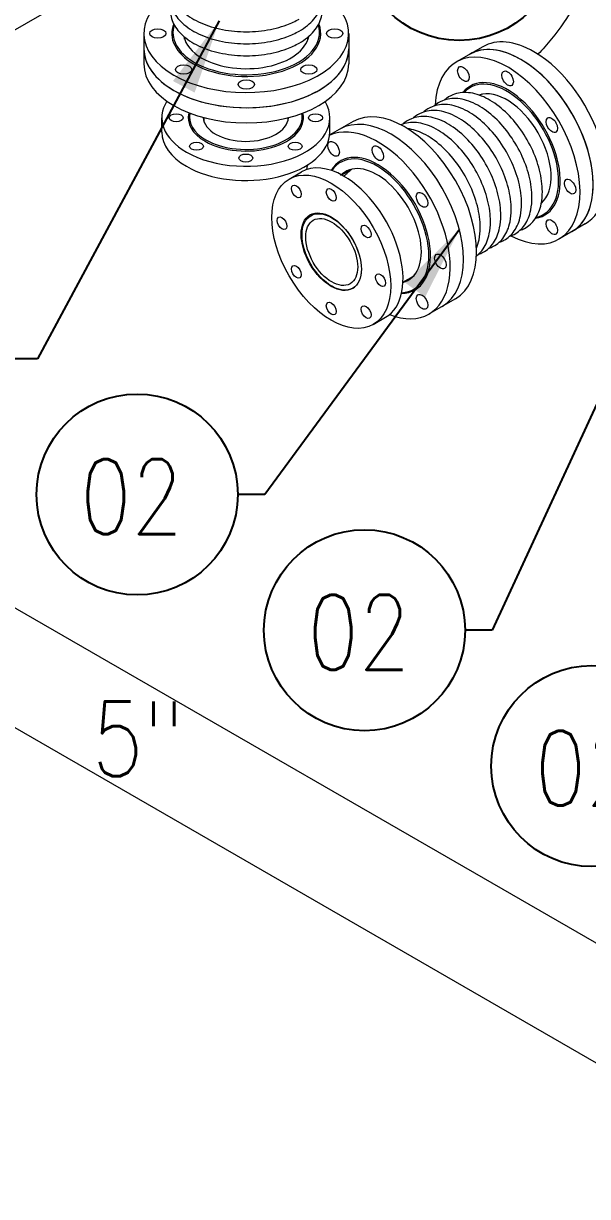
# Model space of a CAD drawing. Header units: millimetres. Extents: x -312439 to 477422, y -331570 to 212570.
# Drawn here: x 341824 to 342765, y 138150 to 140110 of the extents above; entities that cross this region are included whole.
import ezdxf

# ---------------------------------------------------------------- set-up
doc = ezdxf.new("R2010")
doc.units = ezdxf.units.MM
doc.layers.add('ARCONDTEXTO', color=4, linetype='Continuous')
doc.layers.add('TEXTO FORMATO', color=4, linetype='Continuous')
doc.styles.add('ROMAND', font='ROMAND.SHX')
doc.styles.add('ROMANS', font='romans.shx', dxfattribs={"height": 187.5})
doc.dimstyles.new('1-50 (MILIMETRO)', dxfattribs={"dimscale": 0, "dimtxt": 125, "dimasz": 125, "dimexe": 100, "dimexo": 100, "dimgap": 50, "dimtad": 0, "dimdec": 0, "dimzin": 0, "dimdsep": 46, "dimtxsty": 'ROMAND', "dimcen": -390, "dimclrd": 1, "dimclre": 1, "dimclrt": 3, "dimadec": 0, "dimazin": 0, "dimtfac": 1, "dimtdec": 0, "dimtix": 1, "dimtmove": 2, "dimatfit": 2, "dimfxl": 1, "dimtvp": 1, "dimtolj": 1, "dimtzin": 0, "dimarcsym": 0})

msp = doc.modelspace()

# ---------------------------------------------------------------- linework, layer by layer
at = {"color": 5, "linetype": 'Continuous', "lineweight": 0, "extrusion": (4.44089e-16, 0.816497, 0.57735)}
for p, q in [((341700.251, 140035.952), (342051.794, 140238.916)), ((341209.323, 139479.928), (347825.272, 135660.208)), ((341122.794, 139330.057), (347738.744, 135510.337))]:
    msp.add_line(p, q, dxfattribs=at)
at = {"color": 4, "linetype": 'Continuous', "lineweight": 0, "extrusion": (4.44089e-16, 0.816497, 0.57735)}
for p, q in [((342024.873, 140092.864), (342024.873, 140042.064)), ((342092.847, 140083.189), (342092.847, 140086.939)), ((342298.604, 140083.189), (342298.604, 140086.939)), ((342366.577, 140092.864), (342366.577, 140042.064)), ((342590.294, 140070.701), (342546.3, 140045.301)), ((342588.665, 139991.272), (342585.418, 139989.397)), ((342054.756, 139928.189), (342054.756, 139951.989)), ((342125.731, 139944.473), (342125.731, 139952.081)), ((342265.719, 139949.793), (342265.719, 139952.081)), ((342373.787, 139945.701), (342334.965, 139923.287)), ((342335.222, 139928.189), (342335.222, 139951.989)), ((342267.377, 139849.76), (342287.988, 139861.66)), ((342354.886, 139856.512), (342371.57, 139866.144)), ((342691.544, 139813.081), (342688.297, 139811.207)), ((342303.233, 139788.506), (342310.76, 139792.852)), ((342761.146, 139774.777), (342717.152, 139749.377)), ((342457.151, 139677.542), (342474.632, 139687.635)), ((342373.227, 139667.273), (342376.146, 139668.958)), ((342544.639, 139649.777), (342500.645, 139624.377)), ((342407.61, 139606.869), (342428.222, 139618.769))]:
    msp.add_line(p, q, dxfattribs=at)
at = {"color": 4, "linetype": 'Continuous', "lineweight": 0}
for centre, major_axis, start_param, end_param in [((342195.725, 140092.864), (-170.852, 0), 5.54247328, 7.06858347), ((342195.725, 140092.864), (-170.852, 0), 0.78539816, 3.88230468), ((342195.725, 140092.864), (-124.312, 0), 6.0571064, 7.06858347), ((342195.725, 140094.464), (122.352, 0), 2.95808865, 3.92699082), ((342195.725, 140092.864), (-124.312, 0), 0.78539816, 3.36767156), ((342195.725, 140094.464), (122.352, 0), 3.92699082, 6.46668931), ((342195.725, 140094.464), (104.716, 0), 3.24907876, 3.92699082), ((342195.725, 140094.464), (104.716, 0), 3.92699082, 6.1756992), ((342653.723, 139910.039), (85.426, -147.962), 0, 3.14159265), ((342675.72, 139922.739), (-85.426, 147.962), 5.49778714, 6.28318531), ((342195.725, 140067.464), (170.852, 0), 3.14159265, 6.28318531), ((342195.725, 140067.464), (170.852, 0), 3.14159265, 3.92699082), ((342195.725, 140067.464), (170.852, 0), 3.92699082, 6.28318531), ((342631.726, 139897.339), (-85.426, 147.962), 2.40088063, 7.02389733), ((342653.723, 139910.039), (-85.426, 147.962), 5.49778714, 6.28318531), ((342675.72, 139922.739), (-85.426, 147.962), 4.24851334, 5.49778714), ((342195.725, 140042.064), (-170.852, 0), 0, 3.14159265), ((342653.723, 139910.039), (-85.426, 147.962), 3.14159265, 5.49778714), ((342631.726, 139897.339), (-62.156, 107.657), 2.91551375, 6.50926421), ((342630.34, 139896.539), (61.176, -105.96), 6.09968131, 9.60828196), ((342630.34, 139896.539), (52.358, -90.686), 0.10748611, 3.03410655), ((342194.989, 139951.989), (-140.233, 0), 5.93304267, 7.06858347), ((342194.989, 139951.989), (-140.233, 0), 0.78539816, 3.48229878), ((342194.989, 139951.989), (96.142, 0), 2.98987482, 3.92699082), ((342194.989, 139953.589), (94.183, 0), 3.02695683, 3.92699082), ((342194.989, 139951.989), (96.142, 0), 3.92699082, 6.42546663), ((342194.989, 139953.589), (94.183, 0), 3.92699082, 6.38821398), ((342437.216, 139785.039), (85.426, -147.962), 0, 3.14159265), ((342459.213, 139797.739), (85.426, -147.962), 0, 3.14159265), ((342194.989, 139953.589), (-71.035, 0), 0.02553219, 3.1064533), ((342415.219, 139772.339), (-85.426, 147.962), 2.51913722, 6.22477498), ((342194.989, 139928.189), (140.233, 0), 3.14159265, 3.92699082), ((342194.989, 139928.189), (140.233, 0), 3.92699082, 6.28318531), ((342415.219, 139772.339), (-62.156, 107.657), 2.82283109, 6.58897491), ((342413.834, 139771.539), (61.176, -105.96), 5.99359156, 9.70107507), ((342358.105, 139740.214), (-70.117, 121.446), 5.49778714, 6.28318531), ((342415.219, 139772.339), (-85.426, 147.962), 0.54616254, 0.60948347), ((342413.834, 139771.539), (52.358, -90.686), 6.12241716, 9.60271728), ((342358.105, 139740.214), (-70.117, 121.446), 3.14159265, 5.49778714), ((342675.72, 139922.739), (-85.426, 147.962), 3.14159265, 3.70141861)]:
    msp.add_ellipse(centre, major_axis=major_axis, ratio=0.57735027, start_param=start_param, end_param=end_param, dxfattribs=at)
for centre, major_axis in [((342048.143, 140092.864), (-13.595, 0)), ((342343.307, 140092.864), (-13.595, 0)), ((342091.369, 140032.614), (-13.595, 0)), ((342300.081, 140032.614), (-13.595, 0)), ((342557.935, 140025.149), (-6.797, 11.773)), ((342631.726, 140017.839), (-6.797, 11.773)), ((342195.725, 140007.658), (-13.595, 0)), ((342078.638, 139951.989), (11.635, 0)), ((342311.34, 139951.989), (-11.635, 0)), ((342705.517, 139939.942), (-6.797, 11.773)), ((342112.717, 139904.489), (11.635, 0)), ((342277.261, 139904.489), (-11.635, 0)), ((342341.428, 139900.149), (-6.797, 11.773)), ((342415.219, 139892.839), (-6.797, 11.773)), ((342194.989, 139884.814), (-11.635, 0)), ((342337.494, 139728.314), (70.117, -121.446)), ((342279.318, 139829.077), (5.818, -10.076)), ((342736.082, 139837.089), (-6.797, 11.773)), ((342337.494, 139823.314), (-5.818, 10.076)), ((342489.01, 139814.942), (-6.797, 11.773)), ((342255.221, 139775.814), (5.818, -10.076)), ((342337.494, 139728.314), (-35.518, 61.518)), ((342338.23, 139727.889), (-34.997, 60.617)), ((342338.23, 139727.889), (-30.643, 53.075)), ((342705.517, 139769.53), (-6.797, 11.773)), ((342395.669, 139761.902), (-5.818, 10.076)), ((342519.575, 139712.089), (-6.797, 11.773)), ((342279.318, 139694.727), (5.818, -10.076)), ((342419.766, 139680.814), (-5.818, 10.076)), ((342337.494, 139633.314), (5.818, -10.076)), ((342489.01, 139644.53), (-6.797, 11.773)), ((342395.669, 139627.552), (5.818, -10.076))]:
    msp.add_ellipse(centre, major_axis=major_axis, ratio=0.57735027, dxfattribs=at)
at = {"color": 5, "linetype": 'Continuous', "lineweight": 0}
msp.add_open_spline([(342781.74, 140230.339), (342778.94, 140220.382), (342775.593, 140210.193), (342764.123, 140179.76), (342754.493, 140159.32), (342731.937, 140119.892), (342718.967, 140100.934), (342697.743, 140074.733), (342690.091, 140066.127), (342682.355, 140058.198)], degree=3, knots=[0.369794337, 0.369794337, 0.369794337, 0.369794337, 0.507609134, 0.507609134, 0.778558045, 0.778558045, 1.053396997, 1.053396997, 1.20100199, 1.20100199, 1.20100199, 1.20100199], dxfattribs=at)
at = {"color": 4, "linetype": 'Continuous', "lineweight": 0}
for points, knots in [([(342070.04, 140181.487), (342069.796, 140180.369), (342069.593, 140179.245), (342068.307, 140170.296), (342069.21, 140162.314), (342074.915, 140146.963), (342079.785, 140139.62), (342093.173, 140125.912), (342101.924, 140119.632), (342122.334, 140108.994), (342134.041, 140104.67), (342159.088, 140098.451), (342172.419, 140096.55), (342199.382, 140095.317), (342213.008, 140095.979), (342239.252, 140099.802), (342251.865, 140102.964), (342270.785, 140110.022), (342277.752, 140113.267), (342284.096, 140116.931)], [3.80182001, 3.80182001, 3.80182001, 3.80182001, 3.84420963, 3.84420963, 4.1383608, 4.1383608, 4.44043772, 4.44043772, 4.76340526, 4.76340526, 5.09164712, 5.09164712, 5.41874426, 5.41874426, 5.74494249, 5.74494249, 6.07146428, 6.07146428, 6.28318531, 6.28318531, 6.28318531, 6.28318531]), ([(342070.04, 140161.487), (342069.796, 140160.369), (342069.593, 140159.245), (342068.307, 140150.296), (342069.21, 140142.314), (342074.915, 140126.963), (342079.785, 140119.62), (342093.173, 140105.912), (342101.924, 140099.632), (342122.334, 140088.994), (342134.041, 140084.67), (342159.088, 140078.451), (342172.419, 140076.55), (342199.382, 140075.317), (342213.008, 140075.979), (342239.252, 140079.802), (342251.865, 140082.964), (342270.785, 140090.022), (342277.752, 140093.267), (342284.096, 140096.931)], [3.80182001, 3.80182001, 3.80182001, 3.80182001, 3.84420963, 3.84420963, 4.1383608, 4.1383608, 4.44043772, 4.44043772, 4.76340526, 4.76340526, 5.09164712, 5.09164712, 5.41874426, 5.41874426, 5.74494249, 5.74494249, 6.07146428, 6.07146428, 6.28318531, 6.28318531, 6.28318531, 6.28318531]), ([(342284.096, 140096.931), (342293.931, 140102.608), (342302.271, 140109.293), (342314.853, 140124.057), (342319.185, 140132.125), (342322.844, 140147.452), (342322.918, 140154.57), (342321.41, 140161.487)], [0, 0, 0, 0, 0.328163505, 0.328163505, 0.648411862, 0.648411862, 0.910568967, 0.910568967, 0.910568967, 0.910568967]), ([(342070.04, 140141.487), (342069.796, 140140.369), (342069.593, 140139.245), (342068.307, 140130.296), (342069.21, 140122.314), (342074.915, 140106.963), (342079.785, 140099.62), (342093.173, 140085.912), (342101.924, 140079.632), (342122.334, 140068.994), (342134.041, 140064.67), (342159.088, 140058.451), (342172.419, 140056.55), (342199.382, 140055.317), (342213.008, 140055.979), (342239.252, 140059.802), (342251.865, 140062.964), (342270.785, 140070.022), (342277.752, 140073.267), (342284.096, 140076.931)], [3.80182001, 3.80182001, 3.80182001, 3.80182001, 3.84420963, 3.84420963, 4.1383608, 4.1383608, 4.44043772, 4.44043772, 4.76340526, 4.76340526, 5.09164712, 5.09164712, 5.41874426, 5.41874426, 5.74494249, 5.74494249, 6.07146428, 6.07146428, 6.28318531, 6.28318531, 6.28318531, 6.28318531]), ([(342284.096, 140076.931), (342293.931, 140082.608), (342302.271, 140089.293), (342314.853, 140104.057), (342319.185, 140112.125), (342322.844, 140127.452), (342322.918, 140134.57), (342321.41, 140141.487)], [0, 0, 0, 0, 0.328163505, 0.328163505, 0.648411862, 0.648411862, 0.910568967, 0.910568967, 0.910568967, 0.910568967]), ([(342672.39, 139818.774), (342672.39, 139830.13), (342670.768, 139842.28), (342664.543, 139866.984), (342659.947, 139879.533), (342648.281, 139903.789), (342641.221, 139915.494), (342625.319, 139936.943), (342616.481, 139946.683), (342597.83, 139963.242), (342588.018, 139970.049), (342568.313, 139979.946), (342558.413, 139983.038), (342539.74, 139984.887), (342530.922, 139983.765), (342518.073, 139978.456), (342513.48, 139975.537), (342509.454, 139971.874)], [0, 0, 0, 0, 0.32816351, 0.32816351, 0.65548399, 0.65548399, 0.98174571, 0.98174571, 1.30813582, 1.30813582, 1.63575105, 1.63575105, 1.96354502, 1.96354502, 2.27981164, 2.27981164, 2.48136529, 2.48136529, 2.48136529, 2.48136529]), ([(342689.71, 139828.774), (342689.71, 139840.13), (342688.089, 139852.28), (342681.864, 139876.984), (342677.268, 139889.533), (342665.601, 139913.789), (342658.541, 139925.494), (342642.64, 139946.943), (342633.802, 139956.683), (342615.151, 139973.242), (342605.338, 139980.049), (342585.633, 139989.946), (342575.734, 139993.038), (342557.061, 139994.887), (342548.243, 139993.765), (342535.394, 139988.456), (342530.801, 139985.537), (342526.775, 139981.874)], [0, 0, 0, 0, 0.32816351, 0.32816351, 0.65548399, 0.65548399, 0.98174571, 0.98174571, 1.30813582, 1.30813582, 1.63575105, 1.63575105, 1.96354502, 1.96354502, 2.27981164, 2.27981164, 2.48136529, 2.48136529, 2.48136529, 2.48136529]), ([(342637.749, 139798.774), (342637.749, 139810.13), (342636.127, 139822.28), (342629.902, 139846.984), (342625.306, 139859.533), (342613.64, 139883.789), (342606.58, 139895.494), (342590.678, 139916.943), (342581.84, 139926.683), (342563.189, 139943.242), (342553.377, 139950.049), (342533.671, 139959.946), (342523.772, 139963.038), (342505.099, 139964.887), (342496.281, 139963.765), (342483.432, 139958.456), (342478.839, 139955.537), (342474.813, 139951.874)], [0, 0, 0, 0, 0.32816351, 0.32816351, 0.65548399, 0.65548399, 0.98174571, 0.98174571, 1.30813582, 1.30813582, 1.63575105, 1.63575105, 1.96354502, 1.96354502, 2.27981164, 2.27981164, 2.48136529, 2.48136529, 2.48136529, 2.48136529]), ([(342655.069, 139808.774), (342655.069, 139820.13), (342653.448, 139832.28), (342647.223, 139856.984), (342642.627, 139869.533), (342630.96, 139893.789), (342623.9, 139905.494), (342607.999, 139926.943), (342599.161, 139936.683), (342580.51, 139953.242), (342570.697, 139960.049), (342550.992, 139969.946), (342541.093, 139973.038), (342522.42, 139974.887), (342513.602, 139973.765), (342500.753, 139968.456), (342496.16, 139965.537), (342492.134, 139961.874)], [0, 0, 0, 0, 0.32816351, 0.32816351, 0.65548399, 0.65548399, 0.98174571, 0.98174571, 1.30813582, 1.30813582, 1.63575105, 1.63575105, 1.96354502, 1.96354502, 2.27981164, 2.27981164, 2.48136529, 2.48136529, 2.48136529, 2.48136529]), ([(342603.108, 139778.774), (342603.108, 139790.13), (342601.486, 139802.28), (342595.261, 139826.984), (342590.665, 139839.533), (342578.999, 139863.789), (342571.939, 139875.494), (342556.037, 139896.943), (342547.199, 139906.683), (342528.548, 139923.242), (342518.736, 139930.049), (342499.03, 139939.946), (342489.131, 139943.038), (342470.458, 139944.887), (342461.64, 139943.765), (342453.688, 139940.48), (342453.584, 139940.436), (342453.48, 139940.392)], [0, 0, 0, 0, 0.32816351, 0.32816351, 0.65548399, 0.65548399, 0.98174571, 0.98174571, 1.30813582, 1.30813582, 1.63575105, 1.63575105, 1.96354502, 1.96354502, 2.27981164, 2.27981164, 2.28401584, 2.28401584, 2.28401584, 2.28401584]), ([(342620.428, 139788.774), (342620.428, 139800.13), (342618.807, 139812.28), (342612.582, 139836.984), (342607.986, 139849.533), (342596.319, 139873.789), (342589.259, 139885.494), (342573.358, 139906.943), (342564.52, 139916.683), (342545.869, 139933.242), (342536.056, 139940.049), (342516.351, 139949.946), (342506.452, 139953.038), (342487.779, 139954.887), (342478.961, 139953.765), (342466.112, 139948.456), (342461.519, 139945.537), (342457.492, 139941.874)], [0, 0, 0, 0, 0.32816351, 0.32816351, 0.65548399, 0.65548399, 0.98174571, 0.98174571, 1.30813582, 1.30813582, 1.63575105, 1.63575105, 1.96354502, 1.96354502, 2.27981164, 2.27981164, 2.48136529, 2.48136529, 2.48136529, 2.48136529]), ([(342586.037, 139768.834), (342586.037, 139780.21), (342584.411, 139792.379), (342578.175, 139817.117), (342573.57, 139829.682), (342561.885, 139853.964), (342554.814, 139865.68), (342538.889, 139887.149), (342530.037, 139896.896), (342511.357, 139913.466), (342501.528, 139920.277), (342482.605, 139929.763), (342473.512, 139932.737), (342464.717, 139933.917)], [0, 0, 0, 0, 0.32834736, 0.32834736, 0.65583782, 0.65583782, 0.98224611, 0.98224611, 1.30878744, 1.30878744, 1.63658278, 1.63658278, 1.9373305, 1.9373305, 1.9373305, 1.9373305]), ([(342358.839, 139854.287), (342359.805, 139855.44), (342360.818, 139856.569), (342363.903, 139859.771), (342366.1, 139861.763), (342369.62, 139864.527), (342370.834, 139865.413), (342372.08, 139866.256)], [3.719249102, 3.719249102, 3.719249102, 3.719249102, 3.762275347, 3.762275347, 3.844633082, 3.844633082, 3.886005703, 3.886005703, 3.886005703, 3.886005703]), ([(342652.46, 139764.181), (342655.083, 139765.019), (342657.615, 139766.075), (342666.965, 139770.984), (342672.913, 139776.387), (342682.372, 139790.182), (342685.776, 139798.682), (342689.054, 139814.616), (342689.71, 139821.535), (342689.71, 139828.774)], [5.37261634, 5.37261634, 5.37261634, 5.37261634, 5.474589709, 5.474589709, 5.767211043, 5.767211043, 6.073965029, 6.073965029, 6.283185307, 6.283185307, 6.283185307, 6.283185307]), ([(342617.819, 139744.181), (342620.442, 139745.019), (342622.974, 139746.075), (342632.324, 139750.984), (342638.272, 139756.387), (342647.731, 139770.182), (342651.135, 139778.682), (342654.413, 139794.616), (342655.069, 139801.535), (342655.069, 139808.774)], [5.37261634, 5.37261634, 5.37261634, 5.37261634, 5.474589709, 5.474589709, 5.767211043, 5.767211043, 6.073965029, 6.073965029, 6.283185307, 6.283185307, 6.283185307, 6.283185307]), ([(342635.139, 139754.181), (342637.762, 139755.019), (342640.294, 139756.075), (342649.644, 139760.984), (342655.592, 139766.387), (342665.051, 139780.182), (342668.455, 139788.682), (342671.733, 139804.616), (342672.39, 139811.535), (342672.39, 139818.774)], [5.37261634, 5.37261634, 5.37261634, 5.37261634, 5.474589709, 5.474589709, 5.767211043, 5.767211043, 6.073965029, 6.073965029, 6.283185307, 6.283185307, 6.283185307, 6.283185307]), ([(342583.177, 139724.181), (342585.801, 139725.019), (342588.333, 139726.075), (342597.683, 139730.984), (342603.631, 139736.387), (342613.09, 139750.182), (342616.493, 139758.682), (342619.772, 139774.616), (342620.428, 139781.535), (342620.428, 139788.774)], [5.37261634, 5.37261634, 5.37261634, 5.37261634, 5.474589709, 5.474589709, 5.767211043, 5.767211043, 6.073965029, 6.073965029, 6.283185307, 6.283185307, 6.283185307, 6.283185307]), ([(342600.498, 139734.181), (342603.121, 139735.019), (342605.653, 139736.075), (342615.003, 139740.984), (342620.951, 139746.387), (342630.41, 139760.182), (342633.814, 139768.682), (342637.092, 139784.616), (342637.749, 139791.535), (342637.749, 139798.774)], [5.37261634, 5.37261634, 5.37261634, 5.37261634, 5.474589709, 5.474589709, 5.767211043, 5.767211043, 6.073965029, 6.073965029, 6.283185307, 6.283185307, 6.283185307, 6.283185307]), ([(342579.888, 139721.448), (342584.108, 139724.644), (342587.815, 139728.582), (342595.769, 139740.182), (342599.173, 139748.682), (342602.451, 139764.616), (342603.108, 139771.535), (342603.108, 139778.774)], [5.569965798, 5.569965798, 5.569965798, 5.569965798, 5.767211043, 5.767211043, 6.073965029, 6.073965029, 6.283185307, 6.283185307, 6.283185307, 6.283185307]), ([(342579.899, 139734.417), (342581.662, 139738.704), (342583.043, 139743.307), (342585.378, 139754.644), (342586.037, 139761.579), (342586.037, 139768.834)], [5.916651137, 5.916651137, 5.916651137, 5.916651137, 6.073766391, 6.073766391, 6.283185307, 6.283185307, 6.283185307, 6.283185307])]:
    msp.add_open_spline(points, degree=3, knots=knots, dxfattribs=at)
at = {"layer": 'TEXTO FORMATO', "color": 1}
for centre in [(342550.893, 140248.986), (342013.653, 139322.816), (342392.932, 139096.015), (342772.212, 138869.215)]:
    msp.add_circle(centre, 167.835, dxfattribs=at)

# ---------------------------------------------------------------- texts
at = {"layer": 'ARCONDTEXTO', "color": 3, "linetype": 'Continuous', "lineweight": -3, "style": 'ROMANS', "width": 0.8}
for p in [(341918.334, 139256.75), (342297.614, 139029.95), (342676.894, 138803.149)]:
    msp.add_text('02', height=125, dxfattribs=at).set_placement(p)
at = {"layer": 'ARCONDTEXTO', "linetype": 'Continuous', "lineweight": -3, "style": 'ROMANS', "width": 0.8}
msp.add_text('5"', height=125, dxfattribs=at).set_placement((341938.341, 138852.294))

# ---------------------------------------------------------------- leaders
at = {"layer": 'TEXTO FORMATO'}
for points in [[(342150.622, 140113.865), (341847.541, 139549.617), (341802.208, 139549.617)], [(342551.231, 139765.341), (342226.821, 139322.816), (342181.488, 139322.816)], [(342904.05, 139742.851), (342606.101, 139096.015), (342560.768, 139096.015)]]:
    msp.add_leader(points, dimstyle='1-50 (MILIMETRO)', override={"dimscale": 1}, dxfattribs=at)

doc.saveas('drawing.dxf')
